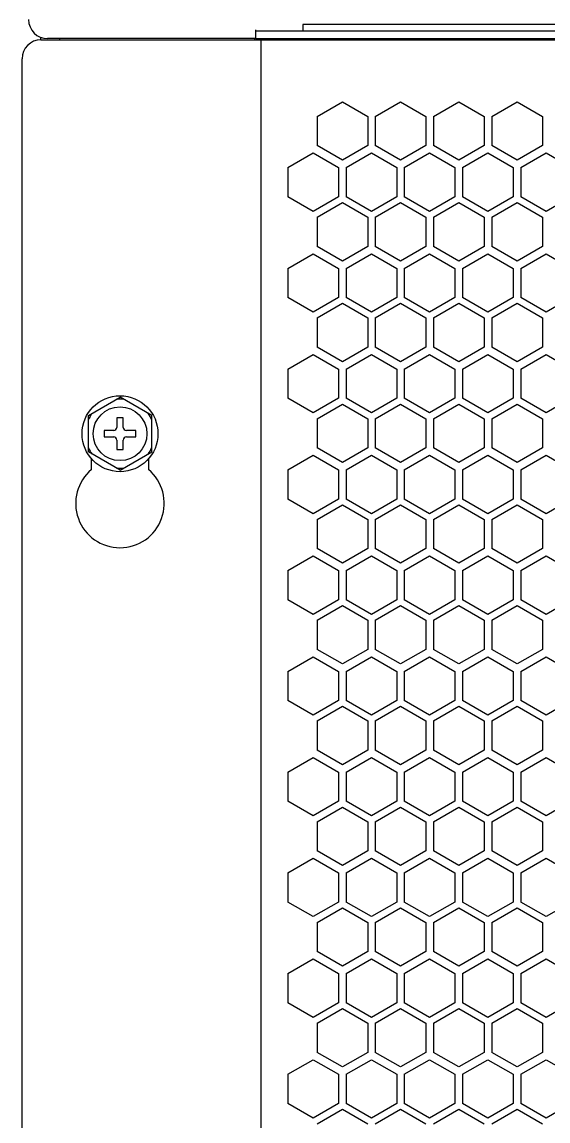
# Model space of a CAD drawing. Header units: millimetres. Extents: x 55614 to 110757, y -66981 to -47484.
# Drawn here: x 63122.6 to 63205.8, y -50373.5 to -50199.8 of the extents above; entities that cross this region are included whole.
import ezdxf

# ---------------------------------------------------------------- set-up
doc = ezdxf.new("R2010")
doc.units = ezdxf.units.MM
for name, color, linetype in [('2401-00336-S-M6-12HWM_0', 7, 'Continuous'), ('4209-0510_0', 7, 'Continuous'), ('4215-0412-2_0', 7, 'Continuous'), ('YT-50-01_AF0_1_0', 7, 'Continuous'), ('YT-50-01_AF0_2_0', 7, 'Continuous')]:
    doc.layers.add(name, color=color, linetype=linetype)
doc.layers.add('THICK', color=7, linetype='Continuous', lineweight=0)

# ---------------------------------------------------------------- blocks, each defined once
blk = doc.blocks.new('2-1725')
at = {"layer": '2401-00336-S-M6-12HWM_0', "color": 7, "linetype": 'Continuous'}
for p, q in [((-17953.63, -71688.06), (-17948.63, -71685.17)), ((-17943.63, -71688.06), (-17948.63, -71685.17)), ((-17953.63, -71693.83), (-17953.63, -71688.06)), ((-17943.63, -71693.83), (-17943.63, -71688.06)), ((-17949.13, -71688.45), (-17949.13, -71689.95)), ((-17948.13, -71688.45), (-17949.13, -71688.45)), ((-17948.13, -71689.95), (-17948.13, -71688.45)), ((-17951.13, -71690.45), (-17951.13, -71691.45)), ((-17949.63, -71690.45), (-17951.13, -71690.45)), ((-17951.13, -71691.45), (-17949.63, -71691.45)), ((-17946.13, -71690.45), (-17947.63, -71690.45)), ((-17947.63, -71691.45), (-17946.13, -71691.45)), ((-17946.13, -71691.45), (-17946.13, -71690.45)), ((-17949.13, -71691.95), (-17949.13, -71693.45)), ((-17948.13, -71693.45), (-17948.13, -71691.95)), ((-17948.63, -71696.72), (-17953.63, -71693.83)), ((-17949.13, -71693.45), (-17948.13, -71693.45)), ((-17948.63, -71696.72), (-17943.63, -71693.83))]:
    blk.add_line(p, q, dxfattribs=at)
for radius in [6, 4.25]:
    blk.add_circle((-17948.63, -71690.95), radius, dxfattribs=at)
for centre, radius, start, end in [((-17948.63, -71690.95), 5.47, 84.0076, 95.9924), ((-17948.63, -71690.95), 5.47, 144.0076, 155.9924), ((-17948.63, -71690.95), 5.47, 24.0076, 35.9924), ((-17949.63, -71689.95), 0.5, 270, 0), ((-17949.63, -71691.95), 0.5, 0, 90), ((-17947.63, -71689.95), 0.5, 180, 270), ((-17947.63, -71691.95), 0.5, 90, 180), ((-17948.63, -71690.95), 5.47, 204.0076, 215.9924), ((-17948.63, -71690.95), 5.47, 324.0076, 335.9924), ((-17948.63, -71690.95), 5.47, 264.0076, 275.9924)]:
    blk.add_arc(centre, radius, start, end, dxfattribs=at)
at = {"layer": '4209-0510_0', "color": 7, "linetype": 'Continuous'}
for p, q in [((-17919.73, -71626.23), (-17919.73, -71627.27)), ((-17313.73, -71626.23), (-17919.73, -71626.23)), ((-17919.73, -71628.47), (-17919.73, -71628.67))]:
    blk.add_line(p, q, dxfattribs=at)
at = {"layer": '4215-0412-2_0', "color": 7, "linetype": 'Continuous'}
for p, q in [((-17927.18, -71628.47), (-17927.18, -71627.07)), ((-17927.18, -71627.27), (-17305.18, -71627.27)), ((-17961.12, -71628.67), (-17796.6, -71628.67)), ((-17927.18, -71628.47), (-17960.08, -71628.47)), ((-17927.18, -71628.47), (-17797.18, -71628.47)), ((-17926.32, -72057.27), (-17926.32, -71628.67)), ((-17964.12, -72054.27), (-17964.12, -71631.67)), ((-17917.49, -71640.78), (-17913.49, -71638.47)), ((-17913.49, -71638.47), (-17909.49, -71640.78)), ((-17908.29, -71640.78), (-17904.29, -71638.47)), ((-17904.29, -71638.47), (-17900.29, -71640.78)), ((-17899.09, -71640.78), (-17895.09, -71638.47)), ((-17895.09, -71638.47), (-17891.09, -71640.78)), ((-17889.89, -71640.78), (-17885.89, -71638.47)), ((-17885.89, -71638.47), (-17881.89, -71640.78)), ((-17917.49, -71640.78), (-17917.49, -71645.4)), ((-17909.49, -71640.78), (-17909.49, -71645.4)), ((-17908.29, -71640.78), (-17908.29, -71645.4)), ((-17900.29, -71640.78), (-17900.29, -71645.4)), ((-17899.09, -71640.78), (-17899.09, -71645.4)), ((-17891.09, -71640.78), (-17891.09, -71645.4)), ((-17889.89, -71640.78), (-17889.89, -71645.4)), ((-17881.89, -71640.78), (-17881.89, -71645.4)), ((-17913.49, -71647.71), (-17917.49, -71645.4)), ((-17909.49, -71645.4), (-17913.49, -71647.71)), ((-17904.29, -71647.71), (-17908.29, -71645.4)), ((-17900.29, -71645.4), (-17904.29, -71647.71)), ((-17895.09, -71647.71), (-17899.09, -71645.4)), ((-17891.09, -71645.4), (-17895.09, -71647.71)), ((-17885.89, -71647.71), (-17889.89, -71645.4)), ((-17881.89, -71645.4), (-17885.89, -71647.71)), ((-17922.11, -71648.87), (-17918.11, -71646.56)), ((-17918.11, -71646.56), (-17914.11, -71648.87)), ((-17912.91, -71648.87), (-17908.91, -71646.56)), ((-17908.91, -71646.56), (-17904.91, -71648.87)), ((-17903.71, -71648.87), (-17899.71, -71646.56)), ((-17899.71, -71646.56), (-17895.71, -71648.87)), ((-17894.51, -71648.87), (-17890.51, -71646.56)), ((-17890.51, -71646.56), (-17886.51, -71648.87)), ((-17885.31, -71648.87), (-17881.31, -71646.56)), ((-17881.31, -71646.56), (-17877.31, -71648.87)), ((-17922.11, -71648.87), (-17922.11, -71653.49)), ((-17914.11, -71648.87), (-17914.11, -71653.49)), ((-17912.91, -71648.87), (-17912.91, -71653.49)), ((-17904.91, -71648.87), (-17904.91, -71653.49)), ((-17903.71, -71648.87), (-17903.71, -71653.49)), ((-17895.71, -71648.87), (-17895.71, -71653.49)), ((-17894.51, -71648.87), (-17894.51, -71653.49)), ((-17886.51, -71648.87), (-17886.51, -71653.49)), ((-17885.31, -71648.87), (-17885.31, -71653.49)), ((-17918.11, -71655.8), (-17922.11, -71653.49)), ((-17914.11, -71653.49), (-17918.11, -71655.8)), ((-17917.49, -71656.71), (-17913.49, -71654.4)), ((-17913.49, -71654.4), (-17909.49, -71656.71)), ((-17908.91, -71655.8), (-17912.91, -71653.49)), ((-17904.91, -71653.49), (-17908.91, -71655.8)), ((-17908.29, -71656.71), (-17904.29, -71654.4)), ((-17904.29, -71654.4), (-17900.29, -71656.71)), ((-17899.71, -71655.8), (-17903.71, -71653.49)), ((-17895.71, -71653.49), (-17899.71, -71655.8)), ((-17899.09, -71656.71), (-17895.09, -71654.4)), ((-17895.09, -71654.4), (-17891.09, -71656.71)), ((-17890.51, -71655.8), (-17894.51, -71653.49)), ((-17886.51, -71653.49), (-17890.51, -71655.8)), ((-17889.89, -71656.71), (-17885.89, -71654.4)), ((-17885.89, -71654.4), (-17881.89, -71656.71)), ((-17881.31, -71655.8), (-17885.31, -71653.49)), ((-17877.31, -71653.49), (-17881.31, -71655.8)), ((-17917.49, -71656.71), (-17917.49, -71661.33)), ((-17909.49, -71656.71), (-17909.49, -71661.33)), ((-17908.29, -71656.71), (-17908.29, -71661.33)), ((-17900.29, -71656.71), (-17900.29, -71661.33)), ((-17899.09, -71656.71), (-17899.09, -71661.33)), ((-17891.09, -71656.71), (-17891.09, -71661.33)), ((-17889.89, -71656.71), (-17889.89, -71661.33)), ((-17881.89, -71656.71), (-17881.89, -71661.33)), ((-17913.49, -71663.64), (-17917.49, -71661.33)), ((-17909.49, -71661.33), (-17913.49, -71663.64)), ((-17904.29, -71663.64), (-17908.29, -71661.33)), ((-17900.29, -71661.33), (-17904.29, -71663.64)), ((-17895.09, -71663.64), (-17899.09, -71661.33)), ((-17891.09, -71661.33), (-17895.09, -71663.64)), ((-17885.89, -71663.64), (-17889.89, -71661.33)), ((-17881.89, -71661.33), (-17885.89, -71663.64)), ((-17922.11, -71664.8), (-17918.11, -71662.49)), ((-17918.11, -71662.49), (-17914.11, -71664.8)), ((-17912.91, -71664.8), (-17908.91, -71662.49)), ((-17908.91, -71662.49), (-17904.91, -71664.8)), ((-17903.71, -71664.8), (-17899.71, -71662.49)), ((-17899.71, -71662.49), (-17895.71, -71664.8)), ((-17894.51, -71664.8), (-17890.51, -71662.49)), ((-17890.51, -71662.49), (-17886.51, -71664.8)), ((-17885.31, -71664.8), (-17881.31, -71662.49)), ((-17881.31, -71662.49), (-17877.31, -71664.8)), ((-17922.11, -71664.8), (-17922.11, -71669.42)), ((-17914.11, -71664.8), (-17914.11, -71669.42)), ((-17912.91, -71664.8), (-17912.91, -71669.42)), ((-17904.91, -71664.8), (-17904.91, -71669.42)), ((-17903.71, -71664.8), (-17903.71, -71669.42)), ((-17895.71, -71664.8), (-17895.71, -71669.42)), ((-17894.51, -71664.8), (-17894.51, -71669.42)), ((-17886.51, -71664.8), (-17886.51, -71669.42)), ((-17885.31, -71664.8), (-17885.31, -71669.42)), ((-17918.11, -71671.73), (-17922.11, -71669.42)), ((-17914.11, -71669.42), (-17918.11, -71671.73)), ((-17917.49, -71672.64), (-17913.49, -71670.33)), ((-17913.49, -71670.33), (-17909.49, -71672.64)), ((-17908.91, -71671.73), (-17912.91, -71669.42)), ((-17904.91, -71669.42), (-17908.91, -71671.73)), ((-17908.29, -71672.64), (-17904.29, -71670.33)), ((-17904.29, -71670.33), (-17900.29, -71672.64)), ((-17899.71, -71671.73), (-17903.71, -71669.42)), ((-17895.71, -71669.42), (-17899.71, -71671.73)), ((-17899.09, -71672.64), (-17895.09, -71670.33)), ((-17895.09, -71670.33), (-17891.09, -71672.64)), ((-17890.51, -71671.73), (-17894.51, -71669.42)), ((-17886.51, -71669.42), (-17890.51, -71671.73)), ((-17889.89, -71672.64), (-17885.89, -71670.33)), ((-17885.89, -71670.33), (-17881.89, -71672.64)), ((-17881.31, -71671.73), (-17885.31, -71669.42)), ((-17877.31, -71669.42), (-17881.31, -71671.73)), ((-17917.49, -71672.64), (-17917.49, -71677.26)), ((-17909.49, -71672.64), (-17909.49, -71677.26)), ((-17908.29, -71672.64), (-17908.29, -71677.26)), ((-17900.29, -71672.64), (-17900.29, -71677.26)), ((-17899.09, -71672.64), (-17899.09, -71677.26)), ((-17891.09, -71672.64), (-17891.09, -71677.26)), ((-17889.89, -71672.64), (-17889.89, -71677.26)), ((-17881.89, -71672.64), (-17881.89, -71677.26)), ((-17913.49, -71679.57), (-17917.49, -71677.26)), ((-17909.49, -71677.26), (-17913.49, -71679.57)), ((-17904.29, -71679.57), (-17908.29, -71677.26)), ((-17900.29, -71677.26), (-17904.29, -71679.57)), ((-17895.09, -71679.57), (-17899.09, -71677.26)), ((-17891.09, -71677.26), (-17895.09, -71679.57)), ((-17885.89, -71679.57), (-17889.89, -71677.26)), ((-17881.89, -71677.26), (-17885.89, -71679.57)), ((-17922.11, -71680.73), (-17918.11, -71678.42)), ((-17918.11, -71678.42), (-17914.11, -71680.73)), ((-17912.91, -71680.73), (-17908.91, -71678.42)), ((-17908.91, -71678.42), (-17904.91, -71680.73)), ((-17903.71, -71680.73), (-17899.71, -71678.42)), ((-17899.71, -71678.42), (-17895.71, -71680.73)), ((-17894.51, -71680.73), (-17890.51, -71678.42)), ((-17890.51, -71678.42), (-17886.51, -71680.73)), ((-17885.31, -71680.73), (-17881.31, -71678.42)), ((-17881.31, -71678.42), (-17877.31, -71680.73)), ((-17922.11, -71680.73), (-17922.11, -71685.35)), ((-17914.11, -71680.73), (-17914.11, -71685.35)), ((-17912.91, -71680.73), (-17912.91, -71685.35)), ((-17904.91, -71680.73), (-17904.91, -71685.35)), ((-17903.71, -71680.73), (-17903.71, -71685.35)), ((-17895.71, -71680.73), (-17895.71, -71685.35)), ((-17894.51, -71680.73), (-17894.51, -71685.35)), ((-17886.51, -71680.73), (-17886.51, -71685.35)), ((-17885.31, -71680.73), (-17885.31, -71685.35)), ((-17918.11, -71687.66), (-17922.11, -71685.35)), ((-17914.11, -71685.35), (-17918.11, -71687.66)), ((-17917.49, -71688.57), (-17913.49, -71686.26)), ((-17913.49, -71686.26), (-17909.49, -71688.57)), ((-17908.91, -71687.66), (-17912.91, -71685.35)), ((-17904.91, -71685.35), (-17908.91, -71687.66)), ((-17908.29, -71688.57), (-17904.29, -71686.26)), ((-17904.29, -71686.26), (-17900.29, -71688.57)), ((-17899.71, -71687.66), (-17903.71, -71685.35)), ((-17895.71, -71685.35), (-17899.71, -71687.66)), ((-17899.09, -71688.57), (-17895.09, -71686.26)), ((-17895.09, -71686.26), (-17891.09, -71688.57)), ((-17890.51, -71687.66), (-17894.51, -71685.35)), ((-17886.51, -71685.35), (-17890.51, -71687.66)), ((-17889.89, -71688.57), (-17885.89, -71686.26)), ((-17885.89, -71686.26), (-17881.89, -71688.57)), ((-17881.31, -71687.66), (-17885.31, -71685.35)), ((-17877.31, -71685.35), (-17881.31, -71687.66)), ((-17917.49, -71688.57), (-17917.49, -71693.19)), ((-17909.49, -71688.57), (-17909.49, -71693.19)), ((-17908.29, -71688.57), (-17908.29, -71693.19)), ((-17900.29, -71688.57), (-17900.29, -71693.19)), ((-17899.09, -71688.57), (-17899.09, -71693.19)), ((-17891.09, -71688.57), (-17891.09, -71693.19)), ((-17889.89, -71688.57), (-17889.89, -71693.19)), ((-17881.89, -71688.57), (-17881.89, -71693.19)), ((-17913.49, -71695.5), (-17917.49, -71693.19)), ((-17909.49, -71693.19), (-17913.49, -71695.5)), ((-17904.29, -71695.5), (-17908.29, -71693.19)), ((-17900.29, -71693.19), (-17904.29, -71695.5)), ((-17895.09, -71695.5), (-17899.09, -71693.19)), ((-17891.09, -71693.19), (-17895.09, -71695.5)), ((-17885.89, -71695.5), (-17889.89, -71693.19)), ((-17881.89, -71693.19), (-17885.89, -71695.5)), ((-17953.14, -71696.6), (-17953.14, -71694.91)), ((-17944.14, -71694.91), (-17944.14, -71696.6)), ((-17922.11, -71696.66), (-17918.11, -71694.35)), ((-17918.11, -71694.35), (-17914.11, -71696.66)), ((-17912.91, -71696.66), (-17908.91, -71694.35)), ((-17908.91, -71694.35), (-17904.91, -71696.66)), ((-17903.71, -71696.66), (-17899.71, -71694.35)), ((-17899.71, -71694.35), (-17895.71, -71696.66)), ((-17894.51, -71696.66), (-17890.51, -71694.35)), ((-17890.51, -71694.35), (-17886.51, -71696.66)), ((-17885.31, -71696.66), (-17881.31, -71694.35)), ((-17881.31, -71694.35), (-17877.31, -71696.66)), ((-17922.11, -71696.66), (-17922.11, -71701.28)), ((-17914.11, -71696.66), (-17914.11, -71701.28)), ((-17912.91, -71696.66), (-17912.91, -71701.28)), ((-17904.91, -71696.66), (-17904.91, -71701.28)), ((-17903.71, -71696.66), (-17903.71, -71701.28)), ((-17895.71, -71696.66), (-17895.71, -71701.28)), ((-17894.51, -71696.66), (-17894.51, -71701.28)), ((-17886.51, -71696.66), (-17886.51, -71701.28)), ((-17885.31, -71696.66), (-17885.31, -71701.28)), ((-17918.11, -71703.59), (-17922.11, -71701.28)), ((-17914.11, -71701.28), (-17918.11, -71703.59)), ((-17908.91, -71703.59), (-17912.91, -71701.28)), ((-17904.91, -71701.28), (-17908.91, -71703.59)), ((-17899.71, -71703.59), (-17903.71, -71701.28)), ((-17895.71, -71701.28), (-17899.71, -71703.59)), ((-17890.51, -71703.59), (-17894.51, -71701.28)), ((-17886.51, -71701.28), (-17890.51, -71703.59)), ((-17881.31, -71703.59), (-17885.31, -71701.28)), ((-17877.31, -71701.28), (-17881.31, -71703.59)), ((-17917.49, -71704.5), (-17913.49, -71702.19)), ((-17913.49, -71702.19), (-17909.49, -71704.5)), ((-17908.29, -71704.5), (-17904.29, -71702.19)), ((-17904.29, -71702.19), (-17900.29, -71704.5)), ((-17899.09, -71704.5), (-17895.09, -71702.19)), ((-17895.09, -71702.19), (-17891.09, -71704.5)), ((-17889.89, -71704.5), (-17885.89, -71702.19)), ((-17885.89, -71702.19), (-17881.89, -71704.5)), ((-17917.49, -71704.5), (-17917.49, -71709.12)), ((-17909.49, -71704.5), (-17909.49, -71709.12)), ((-17908.29, -71704.5), (-17908.29, -71709.12)), ((-17900.29, -71704.5), (-17900.29, -71709.12)), ((-17899.09, -71704.5), (-17899.09, -71709.12)), ((-17891.09, -71704.5), (-17891.09, -71709.12)), ((-17889.89, -71704.5), (-17889.89, -71709.12)), ((-17881.89, -71704.5), (-17881.89, -71709.12)), ((-17922.11, -71712.59), (-17918.11, -71710.28)), ((-17918.11, -71710.28), (-17914.11, -71712.59)), ((-17913.49, -71711.43), (-17917.49, -71709.12)), ((-17909.49, -71709.12), (-17913.49, -71711.43)), ((-17912.91, -71712.59), (-17908.91, -71710.28)), ((-17908.91, -71710.28), (-17904.91, -71712.59)), ((-17904.29, -71711.43), (-17908.29, -71709.12)), ((-17900.29, -71709.12), (-17904.29, -71711.43)), ((-17903.71, -71712.59), (-17899.71, -71710.28)), ((-17899.71, -71710.28), (-17895.71, -71712.59)), ((-17895.09, -71711.43), (-17899.09, -71709.12)), ((-17891.09, -71709.12), (-17895.09, -71711.43)), ((-17894.51, -71712.59), (-17890.51, -71710.28)), ((-17890.51, -71710.28), (-17886.51, -71712.59)), ((-17885.89, -71711.43), (-17889.89, -71709.12)), ((-17881.89, -71709.12), (-17885.89, -71711.43)), ((-17885.31, -71712.59), (-17881.31, -71710.28)), ((-17881.31, -71710.28), (-17877.31, -71712.59)), ((-17922.11, -71712.59), (-17922.11, -71717.21)), ((-17914.11, -71712.59), (-17914.11, -71717.21)), ((-17912.91, -71712.59), (-17912.91, -71717.21)), ((-17904.91, -71712.59), (-17904.91, -71717.21)), ((-17903.71, -71712.59), (-17903.71, -71717.21)), ((-17895.71, -71712.59), (-17895.71, -71717.21)), ((-17894.51, -71712.59), (-17894.51, -71717.21)), ((-17886.51, -71712.59), (-17886.51, -71717.21)), ((-17885.31, -71712.59), (-17885.31, -71717.21)), ((-17918.11, -71719.52), (-17922.11, -71717.21)), ((-17914.11, -71717.21), (-17918.11, -71719.52)), ((-17908.91, -71719.52), (-17912.91, -71717.21)), ((-17904.91, -71717.21), (-17908.91, -71719.52)), ((-17899.71, -71719.52), (-17903.71, -71717.21)), ((-17895.71, -71717.21), (-17899.71, -71719.52)), ((-17890.51, -71719.52), (-17894.51, -71717.21)), ((-17886.51, -71717.21), (-17890.51, -71719.52)), ((-17881.31, -71719.52), (-17885.31, -71717.21)), ((-17877.31, -71717.21), (-17881.31, -71719.52)), ((-17917.49, -71720.43), (-17913.49, -71718.12)), ((-17913.49, -71718.12), (-17909.49, -71720.43)), ((-17908.29, -71720.43), (-17904.29, -71718.12)), ((-17904.29, -71718.12), (-17900.29, -71720.43)), ((-17899.09, -71720.43), (-17895.09, -71718.12)), ((-17895.09, -71718.12), (-17891.09, -71720.43)), ((-17889.89, -71720.43), (-17885.89, -71718.12)), ((-17885.89, -71718.12), (-17881.89, -71720.43)), ((-17917.49, -71720.43), (-17917.49, -71725.05)), ((-17909.49, -71720.43), (-17909.49, -71725.05)), ((-17908.29, -71720.43), (-17908.29, -71725.05)), ((-17900.29, -71720.43), (-17900.29, -71725.05)), ((-17899.09, -71720.43), (-17899.09, -71725.05)), ((-17891.09, -71720.43), (-17891.09, -71725.05)), ((-17889.89, -71720.43), (-17889.89, -71725.05)), ((-17881.89, -71720.43), (-17881.89, -71725.05)), ((-17922.11, -71728.52), (-17918.11, -71726.21)), ((-17918.11, -71726.21), (-17914.11, -71728.52)), ((-17913.49, -71727.36), (-17917.49, -71725.05)), ((-17909.49, -71725.05), (-17913.49, -71727.36)), ((-17912.91, -71728.52), (-17908.91, -71726.21)), ((-17908.91, -71726.21), (-17904.91, -71728.52)), ((-17904.29, -71727.36), (-17908.29, -71725.05)), ((-17900.29, -71725.05), (-17904.29, -71727.36)), ((-17903.71, -71728.52), (-17899.71, -71726.21)), ((-17899.71, -71726.21), (-17895.71, -71728.52)), ((-17895.09, -71727.36), (-17899.09, -71725.05)), ((-17891.09, -71725.05), (-17895.09, -71727.36)), ((-17894.51, -71728.52), (-17890.51, -71726.21)), ((-17890.51, -71726.21), (-17886.51, -71728.52)), ((-17885.89, -71727.36), (-17889.89, -71725.05)), ((-17881.89, -71725.05), (-17885.89, -71727.36)), ((-17885.31, -71728.52), (-17881.31, -71726.21)), ((-17881.31, -71726.21), (-17877.31, -71728.52)), ((-17922.11, -71728.52), (-17922.11, -71733.14)), ((-17914.11, -71728.52), (-17914.11, -71733.14)), ((-17912.91, -71728.52), (-17912.91, -71733.14)), ((-17904.91, -71728.52), (-17904.91, -71733.14)), ((-17903.71, -71728.52), (-17903.71, -71733.14)), ((-17895.71, -71728.52), (-17895.71, -71733.14)), ((-17894.51, -71728.52), (-17894.51, -71733.14)), ((-17886.51, -71728.52), (-17886.51, -71733.14)), ((-17885.31, -71728.52), (-17885.31, -71733.14)), ((-17918.11, -71735.45), (-17922.11, -71733.14)), ((-17914.11, -71733.14), (-17918.11, -71735.45)), ((-17908.91, -71735.45), (-17912.91, -71733.14)), ((-17904.91, -71733.14), (-17908.91, -71735.45)), ((-17899.71, -71735.45), (-17903.71, -71733.14)), ((-17895.71, -71733.14), (-17899.71, -71735.45)), ((-17890.51, -71735.45), (-17894.51, -71733.14)), ((-17886.51, -71733.14), (-17890.51, -71735.45)), ((-17881.31, -71735.45), (-17885.31, -71733.14)), ((-17877.31, -71733.14), (-17881.31, -71735.45)), ((-17917.49, -71736.36), (-17913.49, -71734.05)), ((-17913.49, -71734.05), (-17909.49, -71736.36)), ((-17908.29, -71736.36), (-17904.29, -71734.05)), ((-17904.29, -71734.05), (-17900.29, -71736.36)), ((-17899.09, -71736.36), (-17895.09, -71734.05)), ((-17895.09, -71734.05), (-17891.09, -71736.36)), ((-17889.89, -71736.36), (-17885.89, -71734.05)), ((-17885.89, -71734.05), (-17881.89, -71736.36)), ((-17917.49, -71736.36), (-17917.49, -71740.98)), ((-17909.49, -71736.36), (-17909.49, -71740.98)), ((-17908.29, -71736.36), (-17908.29, -71740.98)), ((-17900.29, -71736.36), (-17900.29, -71740.98)), ((-17899.09, -71736.36), (-17899.09, -71740.98)), ((-17891.09, -71736.36), (-17891.09, -71740.98)), ((-17889.89, -71736.36), (-17889.89, -71740.98)), ((-17881.89, -71736.36), (-17881.89, -71740.98)), ((-17913.49, -71743.29), (-17917.49, -71740.98)), ((-17909.49, -71740.98), (-17913.49, -71743.29)), ((-17904.29, -71743.29), (-17908.29, -71740.98)), ((-17900.29, -71740.98), (-17904.29, -71743.29)), ((-17895.09, -71743.29), (-17899.09, -71740.98)), ((-17891.09, -71740.98), (-17895.09, -71743.29)), ((-17885.89, -71743.29), (-17889.89, -71740.98)), ((-17881.89, -71740.98), (-17885.89, -71743.29)), ((-17922.11, -71744.45), (-17918.11, -71742.14)), ((-17918.11, -71742.14), (-17914.11, -71744.45)), ((-17912.91, -71744.45), (-17908.91, -71742.14)), ((-17908.91, -71742.14), (-17904.91, -71744.45)), ((-17903.71, -71744.45), (-17899.71, -71742.14)), ((-17899.71, -71742.14), (-17895.71, -71744.45)), ((-17894.51, -71744.45), (-17890.51, -71742.14)), ((-17890.51, -71742.14), (-17886.51, -71744.45)), ((-17885.31, -71744.45), (-17881.31, -71742.14)), ((-17881.31, -71742.14), (-17877.31, -71744.45)), ((-17922.11, -71744.45), (-17922.11, -71749.07)), ((-17914.11, -71744.45), (-17914.11, -71749.07)), ((-17912.91, -71744.45), (-17912.91, -71749.07)), ((-17904.91, -71744.45), (-17904.91, -71749.07)), ((-17903.71, -71744.45), (-17903.71, -71749.07)), ((-17895.71, -71744.45), (-17895.71, -71749.07)), ((-17894.51, -71744.45), (-17894.51, -71749.07)), ((-17886.51, -71744.45), (-17886.51, -71749.07)), ((-17885.31, -71744.45), (-17885.31, -71749.07)), ((-17918.11, -71751.38), (-17922.11, -71749.07)), ((-17914.11, -71749.07), (-17918.11, -71751.38)), ((-17917.49, -71752.29), (-17913.49, -71749.98)), ((-17913.49, -71749.98), (-17909.49, -71752.29)), ((-17908.91, -71751.38), (-17912.91, -71749.07)), ((-17904.91, -71749.07), (-17908.91, -71751.38)), ((-17908.29, -71752.29), (-17904.29, -71749.98)), ((-17904.29, -71749.98), (-17900.29, -71752.29)), ((-17899.71, -71751.38), (-17903.71, -71749.07)), ((-17895.71, -71749.07), (-17899.71, -71751.38)), ((-17899.09, -71752.29), (-17895.09, -71749.98)), ((-17895.09, -71749.98), (-17891.09, -71752.29)), ((-17890.51, -71751.38), (-17894.51, -71749.07)), ((-17886.51, -71749.07), (-17890.51, -71751.38)), ((-17889.89, -71752.29), (-17885.89, -71749.98)), ((-17885.89, -71749.98), (-17881.89, -71752.29)), ((-17881.31, -71751.38), (-17885.31, -71749.07)), ((-17877.31, -71749.07), (-17881.31, -71751.38)), ((-17917.49, -71752.29), (-17917.49, -71756.91)), ((-17909.49, -71752.29), (-17909.49, -71756.91)), ((-17908.29, -71752.29), (-17908.29, -71756.91)), ((-17900.29, -71752.29), (-17900.29, -71756.91)), ((-17899.09, -71752.29), (-17899.09, -71756.91)), ((-17891.09, -71752.29), (-17891.09, -71756.91)), ((-17889.89, -71752.29), (-17889.89, -71756.91)), ((-17881.89, -71752.29), (-17881.89, -71756.91)), ((-17913.49, -71759.22), (-17917.49, -71756.91)), ((-17909.49, -71756.91), (-17913.49, -71759.22)), ((-17904.29, -71759.22), (-17908.29, -71756.91)), ((-17900.29, -71756.91), (-17904.29, -71759.22)), ((-17895.09, -71759.22), (-17899.09, -71756.91)), ((-17891.09, -71756.91), (-17895.09, -71759.22)), ((-17885.89, -71759.22), (-17889.89, -71756.91)), ((-17881.89, -71756.91), (-17885.89, -71759.22)), ((-17922.11, -71760.38), (-17918.11, -71758.07)), ((-17918.11, -71758.07), (-17914.11, -71760.38)), ((-17912.91, -71760.38), (-17908.91, -71758.07)), ((-17908.91, -71758.07), (-17904.91, -71760.38)), ((-17903.71, -71760.38), (-17899.71, -71758.07)), ((-17899.71, -71758.07), (-17895.71, -71760.38)), ((-17894.51, -71760.38), (-17890.51, -71758.07)), ((-17890.51, -71758.07), (-17886.51, -71760.38)), ((-17885.31, -71760.38), (-17881.31, -71758.07)), ((-17881.31, -71758.07), (-17877.31, -71760.38)), ((-17922.11, -71760.38), (-17922.11, -71765)), ((-17914.11, -71760.38), (-17914.11, -71765)), ((-17912.91, -71760.38), (-17912.91, -71765)), ((-17904.91, -71760.38), (-17904.91, -71765)), ((-17903.71, -71760.38), (-17903.71, -71765)), ((-17895.71, -71760.38), (-17895.71, -71765)), ((-17894.51, -71760.38), (-17894.51, -71765)), ((-17886.51, -71760.38), (-17886.51, -71765)), ((-17885.31, -71760.38), (-17885.31, -71765)), ((-17918.11, -71767.31), (-17922.11, -71765)), ((-17914.11, -71765), (-17918.11, -71767.31)), ((-17917.49, -71768.22), (-17913.49, -71765.91)), ((-17913.49, -71765.91), (-17909.49, -71768.22)), ((-17908.91, -71767.31), (-17912.91, -71765)), ((-17904.91, -71765), (-17908.91, -71767.31)), ((-17908.29, -71768.22), (-17904.29, -71765.91)), ((-17904.29, -71765.91), (-17900.29, -71768.22)), ((-17899.71, -71767.31), (-17903.71, -71765)), ((-17895.71, -71765), (-17899.71, -71767.31)), ((-17899.09, -71768.22), (-17895.09, -71765.91)), ((-17895.09, -71765.91), (-17891.09, -71768.22)), ((-17890.51, -71767.31), (-17894.51, -71765)), ((-17886.51, -71765), (-17890.51, -71767.31)), ((-17889.89, -71768.22), (-17885.89, -71765.91)), ((-17885.89, -71765.91), (-17881.89, -71768.22)), ((-17881.31, -71767.31), (-17885.31, -71765)), ((-17877.31, -71765), (-17881.31, -71767.31)), ((-17917.49, -71768.22), (-17917.49, -71772.84)), ((-17909.49, -71768.22), (-17909.49, -71772.84)), ((-17908.29, -71768.22), (-17908.29, -71772.84)), ((-17900.29, -71768.22), (-17900.29, -71772.84)), ((-17899.09, -71768.22), (-17899.09, -71772.84)), ((-17891.09, -71768.22), (-17891.09, -71772.84)), ((-17889.89, -71768.22), (-17889.89, -71772.84)), ((-17881.89, -71768.22), (-17881.89, -71772.84)), ((-17913.49, -71775.15), (-17917.49, -71772.84)), ((-17909.49, -71772.84), (-17913.49, -71775.15)), ((-17904.29, -71775.15), (-17908.29, -71772.84)), ((-17900.29, -71772.84), (-17904.29, -71775.15)), ((-17895.09, -71775.15), (-17899.09, -71772.84)), ((-17891.09, -71772.84), (-17895.09, -71775.15)), ((-17885.89, -71775.15), (-17889.89, -71772.84)), ((-17881.89, -71772.84), (-17885.89, -71775.15)), ((-17922.11, -71776.31), (-17918.11, -71774)), ((-17918.11, -71774), (-17914.11, -71776.31)), ((-17912.91, -71776.31), (-17908.91, -71774)), ((-17908.91, -71774), (-17904.91, -71776.31)), ((-17903.71, -71776.31), (-17899.71, -71774)), ((-17899.71, -71774), (-17895.71, -71776.31)), ((-17894.51, -71776.31), (-17890.51, -71774)), ((-17890.51, -71774), (-17886.51, -71776.31)), ((-17885.31, -71776.31), (-17881.31, -71774)), ((-17881.31, -71774), (-17877.31, -71776.31)), ((-17922.11, -71776.31), (-17922.11, -71780.93)), ((-17914.11, -71776.31), (-17914.11, -71780.93)), ((-17912.91, -71776.31), (-17912.91, -71780.93)), ((-17904.91, -71776.31), (-17904.91, -71780.93)), ((-17903.71, -71776.31), (-17903.71, -71780.93)), ((-17895.71, -71776.31), (-17895.71, -71780.93)), ((-17894.51, -71776.31), (-17894.51, -71780.93)), ((-17886.51, -71776.31), (-17886.51, -71780.93)), ((-17885.31, -71776.31), (-17885.31, -71780.93)), ((-17918.11, -71783.24), (-17922.11, -71780.93)), ((-17914.11, -71780.93), (-17918.11, -71783.24)), ((-17917.49, -71784.15), (-17913.49, -71781.84)), ((-17913.49, -71781.84), (-17909.49, -71784.15)), ((-17908.91, -71783.24), (-17912.91, -71780.93)), ((-17904.91, -71780.93), (-17908.91, -71783.24)), ((-17908.29, -71784.15), (-17904.29, -71781.84)), ((-17904.29, -71781.84), (-17900.29, -71784.15)), ((-17899.71, -71783.24), (-17903.71, -71780.93)), ((-17895.71, -71780.93), (-17899.71, -71783.24)), ((-17899.09, -71784.15), (-17895.09, -71781.84)), ((-17895.09, -71781.84), (-17891.09, -71784.15)), ((-17890.51, -71783.24), (-17894.51, -71780.93)), ((-17886.51, -71780.93), (-17890.51, -71783.24)), ((-17889.89, -71784.15), (-17885.89, -71781.84)), ((-17885.89, -71781.84), (-17881.89, -71784.15)), ((-17881.31, -71783.24), (-17885.31, -71780.93)), ((-17877.31, -71780.93), (-17881.31, -71783.24)), ((-17917.49, -71784.15), (-17917.49, -71788.77)), ((-17909.49, -71784.15), (-17909.49, -71788.77)), ((-17908.29, -71784.15), (-17908.29, -71788.77)), ((-17900.29, -71784.15), (-17900.29, -71788.77)), ((-17899.09, -71784.15), (-17899.09, -71788.77)), ((-17891.09, -71784.15), (-17891.09, -71788.77)), ((-17889.89, -71784.15), (-17889.89, -71788.77)), ((-17881.89, -71784.15), (-17881.89, -71788.77)), ((-17913.49, -71791.08), (-17917.49, -71788.77)), ((-17909.49, -71788.77), (-17913.49, -71791.08)), ((-17904.29, -71791.08), (-17908.29, -71788.77)), ((-17900.29, -71788.77), (-17904.29, -71791.08)), ((-17895.09, -71791.08), (-17899.09, -71788.77)), ((-17891.09, -71788.77), (-17895.09, -71791.08)), ((-17885.89, -71791.08), (-17889.89, -71788.77)), ((-17881.89, -71788.77), (-17885.89, -71791.08)), ((-17922.11, -71792.24), (-17918.11, -71789.93)), ((-17918.11, -71789.93), (-17914.11, -71792.24)), ((-17912.91, -71792.24), (-17908.91, -71789.93)), ((-17908.91, -71789.93), (-17904.91, -71792.24)), ((-17903.71, -71792.24), (-17899.71, -71789.93)), ((-17899.71, -71789.93), (-17895.71, -71792.24)), ((-17894.51, -71792.24), (-17890.51, -71789.93)), ((-17890.51, -71789.93), (-17886.51, -71792.24)), ((-17885.31, -71792.24), (-17881.31, -71789.93)), ((-17881.31, -71789.93), (-17877.31, -71792.24)), ((-17922.11, -71792.24), (-17922.11, -71796.86)), ((-17914.11, -71792.24), (-17914.11, -71796.86)), ((-17912.91, -71792.24), (-17912.91, -71796.86)), ((-17904.91, -71792.24), (-17904.91, -71796.86)), ((-17903.71, -71792.24), (-17903.71, -71796.86)), ((-17895.71, -71792.24), (-17895.71, -71796.86)), ((-17894.51, -71792.24), (-17894.51, -71796.86)), ((-17886.51, -71792.24), (-17886.51, -71796.86)), ((-17885.31, -71792.24), (-17885.31, -71796.86)), ((-17918.11, -71799.17), (-17922.11, -71796.86)), ((-17914.11, -71796.86), (-17918.11, -71799.17)), ((-17908.91, -71799.17), (-17912.91, -71796.86)), ((-17904.91, -71796.86), (-17908.91, -71799.17)), ((-17899.71, -71799.17), (-17903.71, -71796.86)), ((-17895.71, -71796.86), (-17899.71, -71799.17)), ((-17890.51, -71799.17), (-17894.51, -71796.86)), ((-17886.51, -71796.86), (-17890.51, -71799.17)), ((-17881.31, -71799.17), (-17885.31, -71796.86)), ((-17877.31, -71796.86), (-17881.31, -71799.17)), ((-17917.49, -71800.08), (-17913.49, -71797.77)), ((-17913.49, -71797.77), (-17909.49, -71800.08)), ((-17908.29, -71800.08), (-17904.29, -71797.77)), ((-17904.29, -71797.77), (-17900.29, -71800.08)), ((-17899.09, -71800.08), (-17895.09, -71797.77)), ((-17895.09, -71797.77), (-17891.09, -71800.08)), ((-17889.89, -71800.08), (-17885.89, -71797.77)), ((-17885.89, -71797.77), (-17881.89, -71800.08))]:
    blk.add_line(p, q, dxfattribs=at)
for centre, radius, start, end in [((-17960.08, -71625.47), 3, 180, 270), ((-17961.12, -71631.67), 3, 90, 180), ((-17948.64, -71701.97), 7, 130.0052, 49.9948)]:
    blk.add_arc(centre, radius, start, end, dxfattribs=at)
at = {"layer": 'YT-50-01_AF0_1_0', "color": 7, "linetype": 'Continuous'}
blk.add_line((-17923.61, -71628.47), (-17923.41, -71628.67), dxfattribs=at)
at = {"layer": 'YT-50-01_AF0_2_0', "color": 7, "linetype": 'Continuous'}
for p, q in [((-17961.13, -71628.67), (-17961.13, -71628.27)), ((-17958.13, -71628.67), (-17958.13, -71628.47)), ((-17927.33, -71628.67), (-17927.33, -71628.47)), ((-17923.61, -71628.47), (-17923.41, -71628.67))]:
    blk.add_line(p, q, dxfattribs=at)

msp = doc.modelspace()

# ---------------------------------------------------------------- block references
at = {"layer": 'THICK', "lineweight": -3}
msp.add_blockref('2-1725', (81086.76, 21426.09), dxfattribs=at)

doc.saveas('drawing.dxf')
